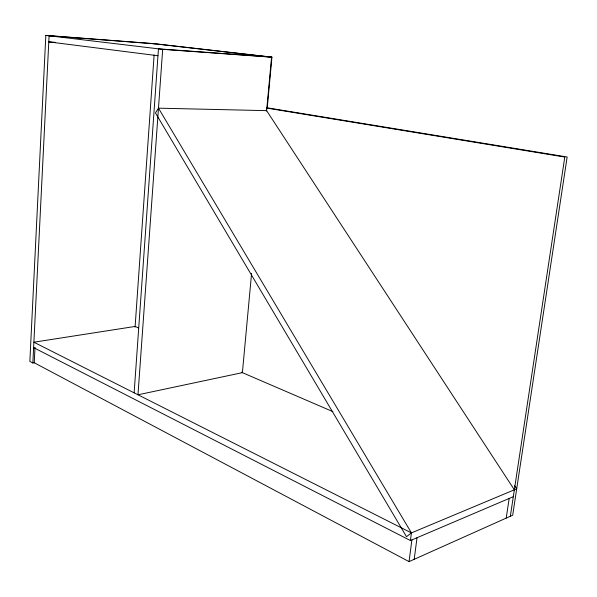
<?xml version="1.0" encoding="UTF-8"?>
<svg xmlns="http://www.w3.org/2000/svg" width="597" height="597" viewBox="0 0 597 597"><rect width="100%" height="100%" fill="white"/><g stroke="black" fill="none" stroke-linecap="round" stroke-linejoin="round"><path stroke-width="0.9" d="M267.232 108.094L271.948 57.133L153.989 43.641L45.827 35.387L29.85 361.409L32.85 363.006L34.686 362.685M32.85 363.006L49.088 35.775L154.892 43.835M35.014 347.394L34.245 362.76L409.049 561.613L512.689 515.204L567.15 156.996L267.255 107.818M135.079 327.141L154.116 54.984M134.131 392.841L158.451 48.835L267.269 56.7M45.827 35.387L162.683 49.342L137.982 394.789L242.397 372.647L251.576 273.374M266.59 111.005L271.568 57.193L151.504 43.447M33.611 347.618L410.423 540.546L411.43 532.897L158.481 108.176L155.451 112.908L406.505 536.688L411.43 532.897L516.696 488.824L514.659 485.704M409.049 561.613L411.9 539.919M414.176 559.322L417.034 537.733M506.211 518.106L509.174 498.458M510.345 516.248L564.792 157.056L266.575 108.057M410.423 540.546L513.308 496.689M158.481 108.176L266.628 110.646M269.411 56.946L271.948 57.133M162.683 49.342L271.568 57.193M55.282 42.342L48.79 41.88L157.959 55.737M138.549 327.917L135.131 326.44L33.88 342.208L411.43 532.897M241.278 372.17L332.872 411.624M266.262 110.094L514.353 489.809"/></g></svg>
